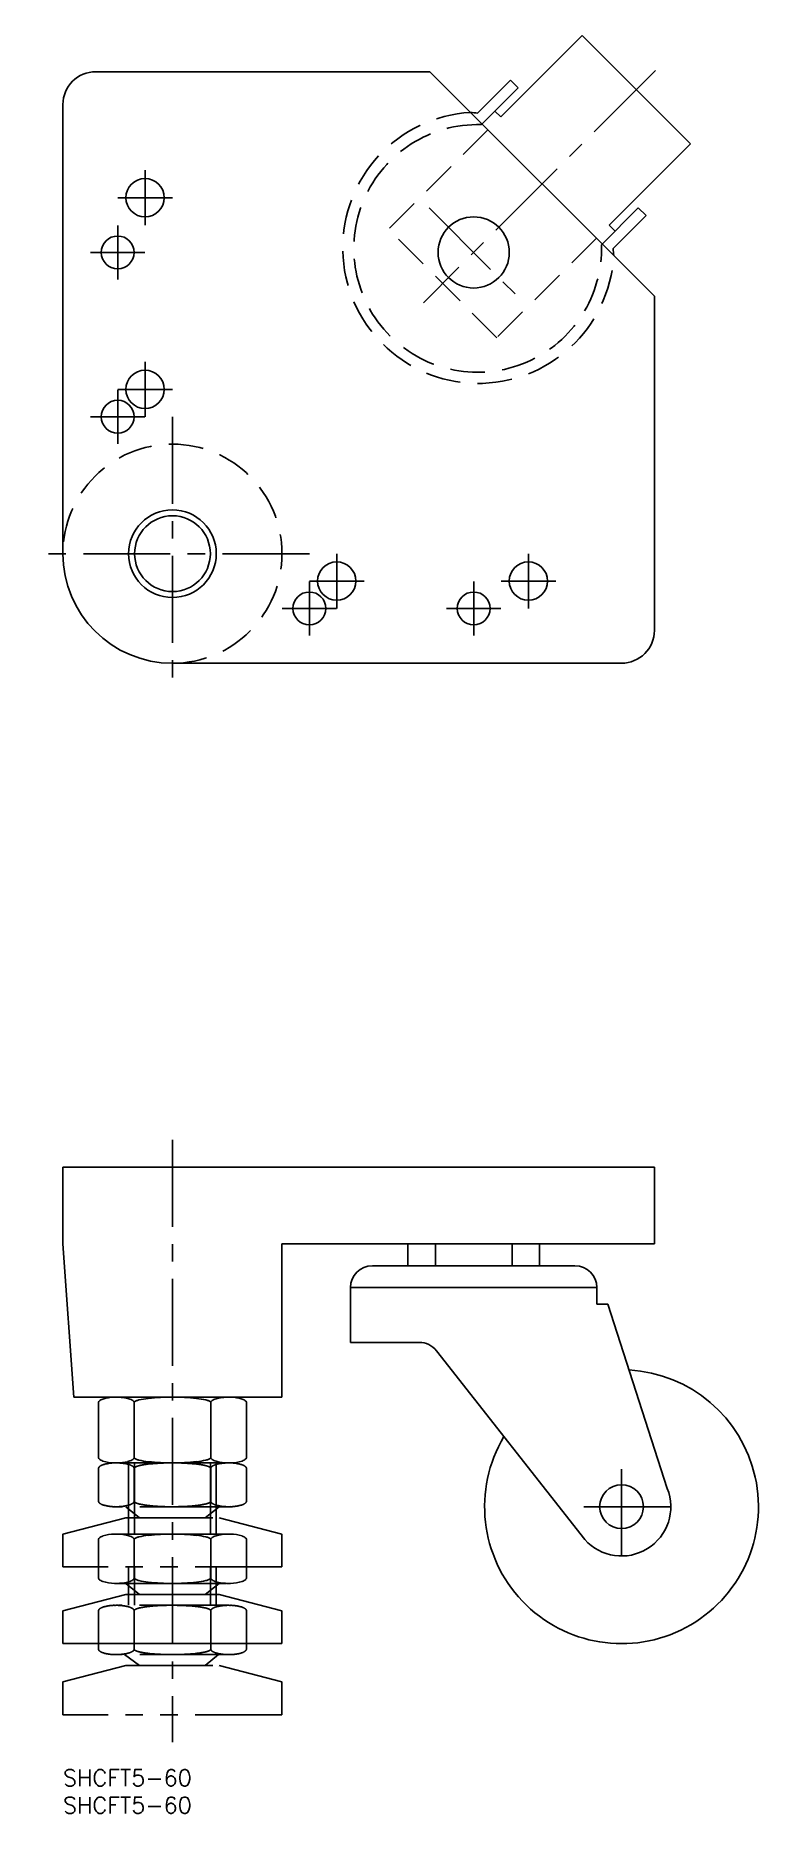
# Model space of a CAD drawing. Extents: x -5 to 127, y -8 to 317.
import ezdxf

# ---------------------------------------------------------------- set-up
doc = ezdxf.new("R2010")
doc.units = 0
doc.header["$LTSCALE"] = 0.5
for name, pattern in [('CENTER', [50.8, 31.75, -6.35, 6.35, -6.35]), ('DASHED', [19.05, 12.7, -6.35]), ('PHANTOM', [63.5, 31.75, -6.35, 6.35, -6.35, 6.35, -6.35])]:
    doc.linetypes.add(name, pattern=pattern)
for name, color, linetype in [('MSM_CENTER', 1, 'CENTER'), ('MSM_CONTINUOUS', 7, 'CONTINUOUS'), ('MSM_DASHED', 4, 'DASHED'), ('MSM_IMAGINARY', 6, 'PHANTOM'), ('MSM_NARROW', 5, 'CONTINUOUS'), ('MSM_PART_NUMBER', 7, 'CONTINUOUS')]:
    doc.layers.add(name, color=color, linetype=linetype)
doc.styles.get("Standard").update_dxf_attribs({"font": 'txt.shx', "height": 3, "bigfont": 'bigfont.shx'})

# ---------------------------------------------------------------- blocks, each defined once
blk = doc.blocks.new('*U2')
at = {"layer": 'MSM_PART_NUMBER'}
blk.add_text('SHCFT5-60', height=3, dxfattribs=at).set_placement((0, -3))
blk = doc.blocks.new('*U3')
at = {"layer": 'MSM_PART_NUMBER'}
blk.add_text('SHCFT5-60', height=3, dxfattribs=at).set_placement((0, -8))

msp = doc.modelspace()

# ---------------------------------------------------------------- linework, layer by layer
at = {"layer": 'MSM_CENTER'}
for p, q in [((108.23, 310.23), (65.81, 267.81)), ((15, 292), (15, 282)), ((20, 287), (10, 287)), ((66.87, 285.13), (83.13, 268.87)), ((10, 281.94), (10, 272.06)), ((14.94, 277), (5.06, 277)), ((15, 257), (15, 247)), ((20, 252), (10, 252)), ((10, 251.94), (10, 242.06)), ((14.94, 247), (5.06, 247)), ((20, 247), (20, 197)), ((45, 222), (-5, 222)), ((50, 222), (50, 212)), ((85, 222), (85, 212)), ((55, 217), (45, 217)), ((45, 216.94), (45, 207.06)), ((75, 207.06), (75, 216.94)), ((90, 217), (80, 217)), ((49.94, 212), (40.06, 212)), ((79.94, 212), (70.06, 212)), ((20, 115), (20, 5)), ((102, 39), (102, 57)), ((111, 48), (93, 48))]:
    msp.add_line(p, q, dxfattribs=at)
at = {"layer": 'MSM_CONTINUOUS'}
for p, q in [((79.95, 301.75), (94.8, 316.6)), ((114.6, 296.8), (94.8, 316.6)), ((6, 310), (67, 310)), ((67, 310), (108, 269)), ((81.72, 308.47), (75.7, 302.45)), ((83.13, 307.05), (81.72, 308.47)), ((76.54, 300.46), (83.13, 307.05)), ((0, 222), (0, 304)), ((78.89, 302.81), (79.95, 301.75)), ((76.54, 300.46), (76.41, 300.33)), ((99.75, 281.95), (114.6, 296.8)), ((105.05, 285.13), (98.46, 278.54)), ((100.45, 277.7), (106.47, 283.72)), ((106.47, 283.72), (105.05, 285.13)), ((99.75, 281.95), (100.81, 280.89)), ((108, 269), (108, 208)), ((102, 202), (20, 202)), ((108, 110), (0, 110)), ((0, 110), (0, 96)), ((108, 96), (108, 110)), ((0, 96), (2, 68)), ((40, 68), (40, 96)), ((40, 96), (108, 96)), ((63, 96), (63, 92)), ((68, 96), (68, 92)), ((82, 96), (82, 92)), ((87, 96), (87, 92)), ((56.5, 92), (93.5, 92)), ((97.5, 88), (52.5, 88)), ((52.5, 78), (52.5, 88)), ((97.5, 88), (97.5, 85)), ((97.5, 85), (99.5, 85)), ((99.5, 85), (110.36, 51.33)), ((52.5, 78), (65.06, 78)), ((68.2, 76.47), (95.29, 42)), ((2, 68), (40, 68)), ((6.5, 57), (6.5, 67)), ((13, 57), (13, 67)), ((27, 57), (27, 67)), ((33.5, 57), (33.5, 67)), ((10.12, 56), (29.88, 56)), ((12, 56), (12, 43)), ((28, 56), (28, 43)), ((29.87, 43), (10.22, 43)), ((6.5, 35), (6.5, 42)), ((13, 35), (13, 42)), ((27, 35), (27, 42)), ((33.5, 35), (33.5, 42)), ((29.89, 34), (10.11, 34)), ((14, 32), (11.5, 34)), ((26, 32), (28.5, 34)), ((0, 29), (11.5, 32)), ((11.5, 32), (28.5, 32)), ((28.5, 32), (40, 29)), ((0, 23), (0, 29)), ((40, 29), (40, 23)), ((40, 23), (0, 23))]:
    msp.add_line(p, q, dxfattribs=at)
for centre, radius in [((15, 287), 3.5), ((75, 277), 6.5), ((10, 277), 3), ((15, 252), 3.5), ((10, 247), 3), ((20, 222), 6.92), ((50, 217), 3.5), ((85, 217), 3.5), ((45, 212), 3), ((75, 212), 3), ((102, 48), 4)]:
    msp.add_circle(centre, radius, dxfattribs=at)
for centre, radius, start, end in [((6, 304), 6, 90, 180), ((72.88, 279.12), 23.5, 83.0989, 86.2151), ((77.12, 274.88), 23.5, 3.7849, 6.9011), ((20, 222), 20, 180, 270), ((102, 208), 6, 270, 0), ((56.5, 88), 4, 90, 180), ((93.5, 88), 4, 0, 90), ((65.06, 74), 4, 38.1632, 90), ((102, 48), 25, 149.2186, 86.8283), ((6.85, 67), 0.348, 166.9227, 179.2086), ((6.95, 66.96), 0.452, 136.346, 164.7414), ((7.75, 66.07), 1.65, 106.2806, 133.4659), ((9.49, 60.74), 7.26, 90.7727, 107.6522), ((9.83, 59.39), 8.61, 76.6743, 92.8877), ((11.05, 64.54), 3.32, 61.192, 76.7878), ((12.12, 66.54), 1.05, 44.3433, 59.5273), ((12.52, 66.93), 0.493, 22.8463, 44.7038), ((12.68, 67), 0.321, 359.7857, 22.2962), ((13.16, 67), 0.165, 146.7006, 179.189), ((13.33, 66.89), 0.366, 125.1978, 146.5288), ((13.76, 66.31), 1.08, 112.0435, 126.1117), ((14.68, 64.12), 3.46, 103.2975, 112.6266), ((16.71, 56), 11.83, 95.4597, 103.8231), ((19.75, 29.39), 38.61, 89.6236, 96.1822), ((20.24, 29.39), 38.61, 83.7978, 90.3563), ((23.28, 56), 11.83, 76.1568, 84.5202), ((25.32, 64.12), 3.46, 67.3534, 76.6824), ((26.24, 66.31), 1.08, 53.8682, 67.9364), ((26.67, 66.88), 0.366, 33.4511, 54.7821), ((26.83, 66.99), 0.17, 2.4071, 33.0081), ((27.32, 67), 0.321, 157.7038, 180.2143), ((27.48, 66.93), 0.493, 135.2962, 157.1537), ((27.88, 66.54), 1.05, 120.4727, 135.6567), ((28.95, 64.54), 3.32, 103.2122, 118.808), ((30.17, 59.39), 8.61, 87.1123, 103.3257), ((30.51, 60.74), 7.26, 72.3478, 89.2273), ((32.25, 66.07), 1.65, 46.5341, 73.7194), ((33.06, 66.96), 0.452, 15.2586, 43.654), ((33.15, 67), 0.348, 0.7914, 13.0773), ((6.85, 57), 0.348, 180.7914, 193.0773), ((6.93, 57.04), 0.438, 195.0425, 222.3115), ((7.74, 57.9), 1.62, 225.6242, 253.8421), ((9.49, 63.26), 7.26, 252.3478, 269.2273), ((9.74, 86.34), 30.34, 269.3439, 270.3269), ((9.97, 63.74), 7.74, 269.4161, 283.7804), ((11.05, 59.46), 3.32, 283.2122, 298.808), ((12.12, 57.46), 1.05, 300.4727, 315.6567), ((12.52, 57.07), 0.493, 315.2962, 337.1537), ((12.68, 57), 0.321, 337.7038, 0.2143), ((13.16, 57), 0.165, 180.811, 213.2994), ((13.33, 57.11), 0.366, 213.4712, 234.8022), ((13.76, 57.69), 1.08, 233.8883, 247.9565), ((14.68, 59.88), 3.46, 247.3734, 256.7025), ((16.71, 68), 11.83, 256.1769, 264.5403), ((19.75, 94.61), 38.61, 263.8178, 270.3764), ((20.24, 94.61), 38.61, 269.6437, 276.2022), ((23.28, 68), 11.83, 275.4798, 283.8432), ((25.32, 59.88), 3.46, 283.3176, 292.6466), ((26.24, 57.69), 1.08, 292.0636, 306.1318), ((26.67, 57.12), 0.366, 305.2179, 326.5489), ((26.83, 57.01), 0.17, 326.9919, 357.5929), ((27.32, 57), 0.321, 179.7857, 202.2962), ((27.48, 57.07), 0.493, 202.8463, 224.7038), ((27.88, 57.46), 1.05, 224.3433, 239.5273), ((28.94, 59.44), 3.29, 241.1617, 256.5268), ((29.83, 62.05), 6.05, 254.2796, 271.4512), ((30.41, 33.85), 22.15, 89.484, 91.1082), ((30.51, 63.26), 7.26, 270.7727, 287.6522), ((32.26, 57.9), 1.62, 286.1579, 314.3758), ((33.07, 57.04), 0.438, 317.6885, 344.9575), ((33.15, 57), 0.348, 346.9227, 359.2086), ((102, 48), 9, 221.8103, 21.747), ((6.95, 41.96), 0.452, 136.346, 164.7414), ((7.75, 41.07), 1.65, 106.2806, 133.4659), ((9.49, 35.74), 7.26, 90.7727, 107.6522), ((9.83, 34.39), 8.61, 76.6743, 92.8877), ((11.05, 39.54), 3.32, 61.192, 76.7878), ((12.12, 41.54), 1.05, 44.3433, 59.5273), ((12.52, 41.93), 0.493, 22.8463, 44.7038), ((13.76, 41.31), 1.08, 112.0435, 126.1117), ((14.68, 39.12), 3.46, 103.2975, 112.6266), ((16.71, 31), 11.83, 95.4597, 103.8231), ((19.75, 4.39), 38.61, 89.6236, 96.1822), ((20.24, 4.39), 38.61, 83.7978, 90.3563), ((23.28, 31), 11.83, 76.1568, 84.5202), ((25.32, 39.12), 3.46, 67.3534, 76.6824), ((26.24, 41.31), 1.08, 53.8682, 67.9364), ((27.48, 41.93), 0.493, 135.2962, 157.1537), ((27.88, 41.54), 1.05, 120.4727, 135.6567), ((28.94, 39.56), 3.29, 103.4732, 118.8383), ((30.17, 34.41), 8.59, 87.1016, 103.4932), ((30.51, 35.74), 7.26, 72.3478, 89.2273), ((32.25, 41.07), 1.65, 46.5341, 73.7194), ((33.06, 41.96), 0.452, 15.2586, 43.654), ((6.85, 42), 0.348, 166.9227, 179.2086), ((12.68, 42), 0.321, 359.7857, 22.2962), ((13.16, 42), 0.165, 146.7006, 179.189), ((13.33, 41.89), 0.366, 125.1978, 146.5288), ((26.67, 41.88), 0.366, 33.4511, 54.7821), ((26.83, 41.99), 0.17, 2.4071, 33.0081), ((27.32, 42), 0.321, 157.7038, 180.2143), ((33.15, 42), 0.348, 0.7914, 13.0773), ((6.85, 35), 0.348, 180.7914, 193.0773), ((6.95, 35.05), 0.452, 195.2586, 223.654), ((7.75, 35.93), 1.65, 226.5341, 253.7194), ((9.49, 41.26), 7.26, 252.3478, 269.2273), ((9.83, 42.59), 8.59, 267.1016, 283.4932), ((11.06, 37.44), 3.29, 283.4732, 298.8383), ((12.12, 35.46), 1.05, 300.4727, 315.6567), ((12.52, 35.07), 0.493, 315.2962, 337.1537), ((12.68, 35), 0.321, 337.7038, 0.2143), ((13.16, 35), 0.165, 180.811, 213.2994), ((13.33, 35.11), 0.366, 213.4712, 234.8022), ((13.76, 35.69), 1.08, 233.8883, 247.9565), ((14.68, 37.88), 3.46, 247.3734, 256.7025), ((16.71, 46), 11.83, 256.1769, 264.5403), ((19.75, 72.61), 38.61, 263.8178, 270.3764), ((20.24, 72.61), 38.61, 269.6437, 276.2022), ((23.28, 46), 11.83, 275.4798, 283.8432), ((25.32, 37.88), 3.46, 283.3176, 292.6466), ((26.24, 35.69), 1.08, 292.0636, 306.1318), ((26.67, 35.12), 0.366, 305.2179, 326.5489), ((26.83, 35.01), 0.17, 326.9919, 357.5929), ((27.32, 35), 0.321, 179.7857, 202.2962), ((27.48, 35.07), 0.493, 202.8463, 224.7038), ((27.88, 35.46), 1.05, 224.3433, 239.5273), ((28.94, 37.44), 3.29, 241.1617, 256.5268), ((30.17, 42.59), 8.59, 256.5068, 272.8984), ((30.51, 41.26), 7.26, 270.7727, 287.6522), ((32.26, 35.9), 1.62, 286.1579, 314.3758), ((33.07, 35.04), 0.438, 317.6885, 344.9575), ((33.15, 35), 0.348, 346.9227, 359.2086)]:
    msp.add_arc(centre, radius, start, end, dxfattribs=at)
at = {"layer": 'MSM_DASHED'}
for p, q in [((77.6, 299.4), (59.44, 281.24)), ((79.24, 261.44), (59.44, 281.24)), ((97.4, 279.6), (79.24, 261.44)), ((98.46, 278.54), (98.33, 278.41))]:
    msp.add_line(p, q, dxfattribs=at)
for centre, radius, start, end in [((75.85, 277.85), 24.76, 93.2772, 356.7228), ((75.73, 277.73), 22.61, 88.2827, 1.7173), ((20, 222), 20, 270, 180)]:
    msp.add_arc(centre, radius, start, end, dxfattribs=at)
at = {"layer": 'MSM_IMAGINARY'}
for p, q in [((29.88, 56), (10.22, 56)), ((6.5, 49), (6.5, 55)), ((13, 49), (13, 55)), ((27, 49), (27, 55)), ((33.5, 49), (33.5, 55)), ((0, 43), (11.5, 46)), ((29.89, 48), (10.11, 48)), ((14, 46), (11.5, 48)), ((11.5, 46), (28.5, 46)), ((26, 46), (28.5, 48)), ((40, 43), (28.5, 46)), ((0, 37), (0, 43)), ((40, 37), (40, 43)), ((40, 37), (0, 37)), ((12, 37), (12, 30)), ((13.08, 37), (13.08, 30)), ((26.92, 37), (26.92, 30)), ((28, 37), (28, 30)), ((29.88, 30), (10.22, 30)), ((6.5, 22), (6.5, 29)), ((13, 22), (13, 29)), ((27, 22), (27, 29)), ((33.5, 22), (33.5, 29)), ((29.89, 21), (10.11, 21)), ((14, 19), (11.26, 21)), ((26, 19), (28.39, 21)), ((0, 16), (11.5, 19)), ((11.5, 19), (28.5, 19)), ((28.5, 19), (40, 16)), ((0, 10), (0, 16)), ((40, 10), (40, 16)), ((40, 10), (0, 10))]:
    msp.add_line(p, q, dxfattribs=at)
for centre, radius, start, end in [((6.95, 54.96), 0.452, 136.346, 164.7414), ((7.75, 54.07), 1.65, 106.2806, 133.4659), ((9.49, 48.74), 7.26, 90.7727, 107.6522), ((9.83, 47.39), 8.61, 76.6743, 92.8877), ((11.05, 52.54), 3.32, 61.192, 76.7878), ((12.12, 54.54), 1.05, 44.3433, 59.5273), ((12.52, 54.93), 0.493, 22.8463, 44.7038), ((13.33, 54.89), 0.366, 125.1978, 146.5288), ((13.76, 54.31), 1.08, 112.0435, 126.1117), ((14.68, 52.12), 3.46, 103.2975, 112.6266), ((16.71, 44), 11.83, 95.4597, 103.8231), ((19.75, 17.39), 38.61, 89.6236, 96.1822), ((20.24, 17.39), 38.61, 83.7978, 90.3563), ((23.28, 44), 11.83, 76.1568, 84.5202), ((25.32, 52.12), 3.46, 67.3534, 76.6824), ((26.24, 54.31), 1.08, 53.8682, 67.9364), ((26.67, 54.88), 0.366, 33.4511, 54.7821), ((27.48, 54.93), 0.493, 135.2962, 157.1537), ((27.88, 54.54), 1.05, 120.4727, 135.6567), ((28.95, 52.54), 3.32, 103.2122, 118.808), ((30.17, 47.39), 8.61, 87.1123, 103.3257), ((30.51, 48.74), 7.26, 72.3478, 89.2273), ((32.25, 54.07), 1.65, 46.5341, 73.7194), ((33.06, 54.96), 0.452, 15.2586, 43.654), ((6.85, 55), 0.348, 166.9227, 179.2086), ((12.68, 55), 0.321, 359.7857, 22.2962), ((13.16, 55), 0.165, 146.7006, 179.189), ((26.83, 54.99), 0.17, 2.4071, 33.0081), ((27.32, 55), 0.321, 157.7038, 180.2143), ((33.15, 55), 0.348, 0.7914, 13.0773), ((6.85, 49), 0.348, 180.7914, 193.0773), ((6.93, 49.04), 0.438, 195.0425, 222.3115), ((7.74, 49.9), 1.62, 225.6242, 253.8421), ((12.12, 49.46), 1.05, 300.4727, 315.6567), ((12.52, 49.07), 0.493, 315.2962, 337.1537), ((12.68, 49), 0.321, 337.7038, 0.2143), ((13.16, 49), 0.165, 180.811, 213.2994), ((13.33, 49.11), 0.366, 213.4712, 234.8022), ((13.76, 49.69), 1.08, 233.8883, 247.9565), ((26.24, 49.69), 1.08, 292.0636, 306.1318), ((26.67, 49.12), 0.366, 305.2179, 326.5489), ((26.83, 49.01), 0.17, 326.9919, 357.5929), ((27.32, 49), 0.321, 179.7857, 202.2962), ((27.48, 49.07), 0.493, 202.8463, 224.7038), ((27.88, 49.46), 1.05, 224.3433, 239.5273), ((32.26, 49.9), 1.62, 286.1579, 314.3758), ((33.07, 49.04), 0.438, 317.6885, 344.9575), ((33.15, 49), 0.348, 346.9227, 359.2086), ((9.49, 55.26), 7.26, 252.3478, 269.2273), ((9.83, 56.59), 8.59, 267.1016, 283.4932), ((11.06, 51.44), 3.29, 283.4732, 298.8383), ((14.68, 51.88), 3.46, 247.3734, 256.7025), ((16.71, 60), 11.83, 256.1769, 264.5403), ((19.75, 86.61), 38.61, 263.8178, 270.3764), ((20.24, 86.61), 38.61, 269.6437, 276.2022), ((23.28, 60), 11.83, 275.4798, 283.8432), ((25.32, 51.88), 3.46, 283.3176, 292.6466), ((28.94, 51.44), 3.29, 241.1617, 256.5268), ((30.17, 56.59), 8.59, 256.5068, 272.8984), ((30.51, 55.26), 7.26, 270.7727, 287.6522), ((6.95, 28.96), 0.452, 136.346, 164.7414), ((7.75, 28.07), 1.65, 106.2806, 133.4659), ((9.49, 22.74), 7.26, 90.7727, 107.6522), ((9.83, 21.39), 8.61, 76.6743, 92.8877), ((11.05, 26.54), 3.32, 61.192, 76.7878), ((12.12, 28.54), 1.05, 44.3433, 59.5273), ((12.52, 28.93), 0.493, 22.8463, 44.7038), ((13.76, 28.31), 1.08, 112.0435, 126.1117), ((14.68, 26.12), 3.46, 103.2975, 112.6266), ((16.71, 18), 11.83, 95.4597, 103.8231), ((19.75, -8.61), 38.61, 89.6236, 96.1822), ((20.24, -8.61), 38.61, 83.7978, 90.3563), ((23.28, 18), 11.83, 76.1568, 84.5202), ((25.32, 26.12), 3.46, 67.3534, 76.6824), ((26.24, 28.31), 1.08, 53.8682, 67.9364), ((27.48, 28.93), 0.493, 135.2962, 157.1537), ((27.88, 28.54), 1.05, 120.4727, 135.6567), ((28.95, 26.54), 3.32, 103.2122, 118.808), ((30.17, 21.39), 8.61, 87.1123, 103.3257), ((30.51, 22.74), 7.26, 72.3478, 89.2273), ((32.25, 28.07), 1.65, 46.5341, 73.7194), ((33.06, 28.96), 0.452, 15.2586, 43.654), ((6.85, 29), 0.348, 166.9227, 179.2086), ((12.68, 29), 0.321, 359.7857, 22.2962), ((13.16, 29), 0.165, 146.7006, 179.189), ((13.33, 28.89), 0.366, 125.1978, 146.5288), ((26.67, 28.88), 0.366, 33.4511, 54.7821), ((26.83, 28.99), 0.17, 2.4071, 33.0081), ((27.32, 29), 0.321, 157.7038, 180.2143), ((33.15, 29), 0.348, 0.7914, 13.0773), ((6.85, 22), 0.348, 180.7914, 193.0773), ((6.93, 22.04), 0.438, 195.0425, 222.3115), ((7.74, 22.9), 1.62, 225.6242, 253.8421), ((9.49, 28.26), 7.26, 252.3478, 269.2273), ((9.83, 29.59), 8.59, 267.1016, 283.4932), ((11.06, 24.44), 3.29, 283.4732, 298.8383), ((12.12, 22.46), 1.05, 300.4727, 315.6567), ((12.52, 22.07), 0.493, 315.2962, 337.1537), ((12.68, 22), 0.321, 337.7038, 0.2143), ((13.16, 22), 0.165, 180.811, 213.2994), ((13.33, 22.11), 0.366, 213.4712, 234.8022), ((13.76, 22.69), 1.08, 233.8883, 247.9565), ((14.68, 24.88), 3.46, 247.3734, 256.7025), ((16.71, 33), 11.83, 256.1769, 264.5403), ((19.75, 59.61), 38.61, 263.8178, 270.3764), ((20.24, 59.61), 38.61, 269.6437, 276.2022), ((23.28, 33), 11.83, 275.4798, 283.8432), ((25.32, 24.88), 3.46, 283.3176, 292.6466), ((26.24, 22.69), 1.08, 292.0636, 306.1318), ((26.67, 22.12), 0.366, 305.2179, 326.5489), ((26.83, 22.01), 0.17, 326.9919, 357.5929), ((27.32, 22), 0.321, 179.7857, 202.2962), ((27.48, 22.07), 0.493, 202.8463, 224.7038), ((27.88, 22.46), 1.05, 224.3433, 239.5273), ((28.94, 24.44), 3.29, 241.1617, 256.5268), ((30.17, 29.59), 8.59, 256.5068, 272.8984), ((30.51, 28.26), 7.26, 270.7727, 287.6522), ((32.26, 22.9), 1.62, 286.1579, 314.3758), ((33.07, 22.04), 0.438, 317.6885, 344.9575), ((33.15, 22), 0.348, 346.9227, 359.2086)]:
    msp.add_arc(centre, radius, start, end, dxfattribs=at)
at = {"layer": 'MSM_NARROW'}
for p, q in [((13.08, 56), (13.08, 43)), ((26.92, 56), (26.92, 43))]:
    msp.add_line(p, q, dxfattribs=at)
msp.add_circle((20, 222), 8, dxfattribs=at)

# ---------------------------------------------------------------- block references
at = {"layer": 'MSM_CONTINUOUS'}
for name in ['*U2', '*U3']:
    msp.add_blockref(name, (0, 0), dxfattribs=at)

doc.saveas('drawing.dxf')
